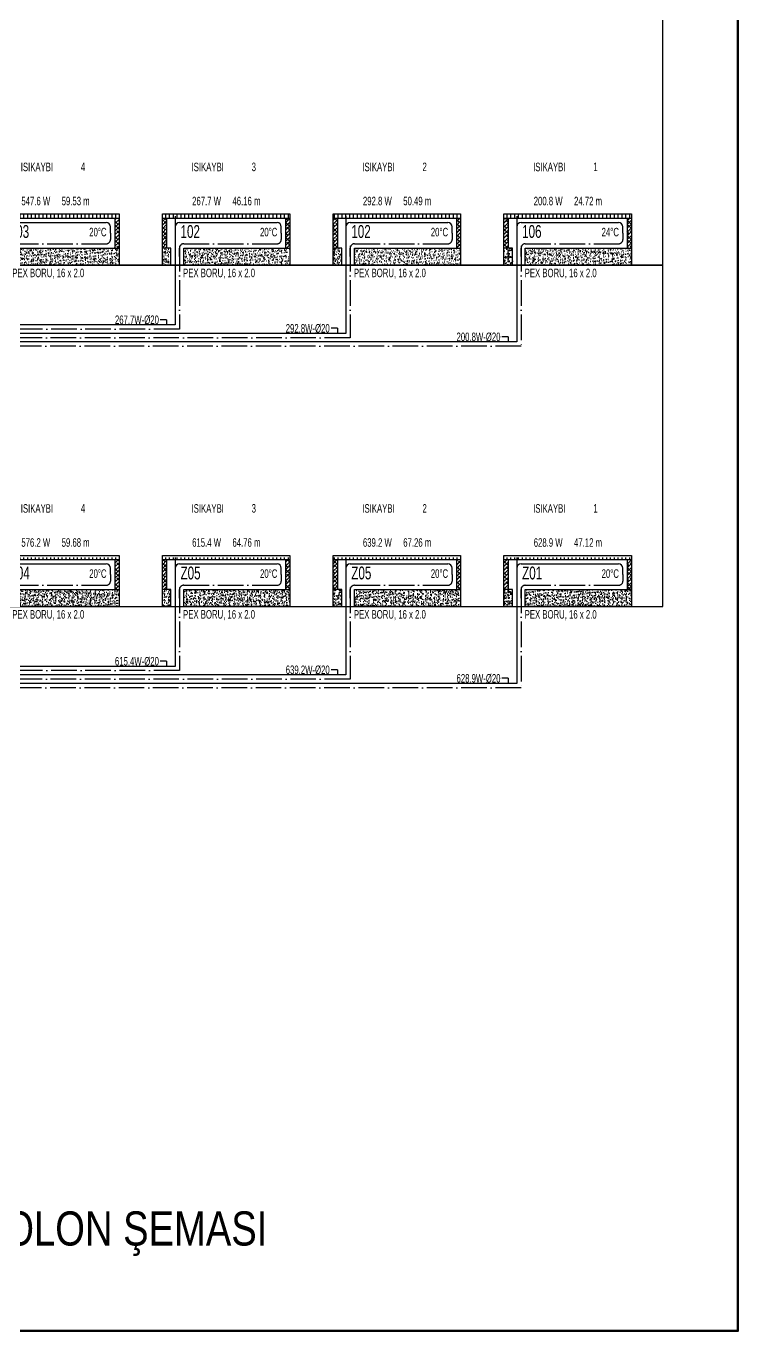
# Model space of a CAD drawing. Header units: centimetres. Extents: x 275281 to 287704, y -444050 to -441150.
# Drawn here: x 286871 to 287704, y -444050 to -442522 of the extents above; entities that cross this region are included whole.
import ezdxf
from ezdxf.enums import TextEntityAlignment as Align

# ---------------------------------------------------------------- set-up
doc = ezdxf.new("R2010")
doc.units = ezdxf.units.CM
doc.linetypes.add('ROTAS_ISITMA_DONUS', pattern=[40, 30, -5, 0, -5])
for name, color, linetype in [('ROTAS-ISITMA-CAP', 41, 'Continuous'), ('ROTAS-ISITMA-DONUS-BORU', 30, 'ROTAS_ISITMA_DONUS'), ('ROTAS-ISITMA-GIDIS-BORU', 10, 'Continuous'), ('ROTAS-ISITMA-SEMA-DETAY', 7, 'Continuous'), ('ROTAS-PAFTA-BASLIK', 7, 'Continuous'), ('ROTAS-SEMA-KAT-BANDI', 7, 'Continuous')]:
    doc.layers.add(name, color=color, linetype=linetype)
doc.layers.add('ROTAS-PAFTA', color=7, linetype='Continuous', lineweight=50)
doc.styles.add('ROTAS-YAZI', font='arial.ttf')
pattern_1 = [(50, (-135697.04, 398449.737), (7.17260183, -0.62752135), [0.75, -8.25]), (355, (-135697.04, 398449.737), (-1.38751334, 7.52192134), [0.6, -6.6]), (100.4514445, (-135696.442, 398449.6846), (5.78508847, 6.89439991), [0.63740192, -7.01142112]), (46.1842, (-135697.04, 398451.737), (10.6724133, -1.6551928), [1.125, -12.375]), (96.6356355, (-135696.15, 398451.599), (9.34661946, 9.741186), [0.95610342, -10.5171376]), (351.184164, (-135697.04, 398451.737), (9.34661945, 9.741186), [0.9, -9.9]), (21, (-135696.04, 398451.237), (5.96907052, -4.02618891), [0.75, -8.25]), (326, (-135696.04, 398451.237), (2.43315332, 7.25150045), [0.6, -6.6]), (71.4514447, (-135695.5425, 398450.9014), (8.40222377, 3.22531153), [0.6374019, -7.01142112]), (37.5, (-135697.04, 398449.737), (0.121598553, 3.328938538), [0, -6.52, 0, -6.7, 0, -6.625]), (7.5, (-135697.04, 398449.737), (2.630695374, 3.94411712), [0, -3.82, 0, -6.37, 0, -2.525]), (327.5, (-135699.27, 398449.737), (5.338224362, -0.225548717), [0, -2.5, 0, -7.8, 0, -10.35]), (317.5, (-135700.27, 398449.737), (5.831861693, 1.001049823), [0, -3.25, 0, -5.18, 0, -7.35])]
pattern_2 = [(45, (-135697.04, 398444.737), (-2.209708691, 2.209708691), []), (135, (-135697.04, 398444.737), (-6.629126074, 2.209708691), [7.8125, -4.6875])]

# ---------------------------------------------------------------- blocks, each defined once
blk = doc.blocks.new('ROTAS-YI-DEVRE-PANELI')
h = blk.add_hatch()
h.set_pattern_fill('ACAD_ISO08W100', scale=0.898129, angle=90, style=0)
h.set_pattern_definition([(90, (-135697.04, 398444.737), (-4.49064449, 3e-16), [21.55509356, -2.6943867, 5.38877339, -2.6943867])])
h.paths.add_polyline_path([(129.3, 55), (129.3, 60), (-20, 60), (-20, 55)])
h = blk.add_hatch()
h.set_pattern_fill('ANSI38', color=15, scale=25, style=0)
h.set_pattern_definition(pattern_2)
h.paths.add_polyline_path([(-20, 20), (-15, 20), (-15, 55), (-20, 55)])
h = blk.add_hatch()
h.set_pattern_fill('ANSI38', color=15, scale=25, style=0)
h.set_pattern_definition(pattern_2)
h.paths.add_polyline_path([(124.3, 20), (129.3, 20), (129.3, 55), (124.3, 55)])
h = blk.add_hatch()
h.set_pattern_fill('AR-CONC', color=15, style=0)
h.set_pattern_definition(pattern_1)
h.paths.add_polyline_path([(-20, 0), (-10, 0), (-10, 20), (-15, 20), (-20, 20)])
h = blk.add_hatch()
h.set_pattern_fill('AR-CONC', color=15, style=0)
h.set_pattern_definition(pattern_1)
h.paths.add_polyline_path([(5, 20), (5, 0), (129.3, 0), (129.3, 20)])
at = {"color": 7}
for p, q in [((-20, 55), (129.3, 55)), ((-15, 55), (-15, 20)), ((124.3, 55), (124.3, 20))]:
    blk.add_line(p, q, dxfattribs=at)
for points in [[(-10, 0), (-20, 0), (-20, 60), (129.3, 60), (129.3, 0), (5, 0), (5, 20), (129.3, 20)], [(-10, 0), (-10, 20), (-15, 20), (-20, 20)]]:
    blk.add_lwpolyline(points, dxfattribs=at)
at = {"layer": 'ROTAS-ISITMA-DONUS-BORU'}
for p, q in [((119.3, 37.5), (119.3, 30)), ((0, 10), (0, 20)), ((5, 25), (114.3, 25))]:
    blk.add_line(p, q, dxfattribs=at)
for centre, start, end in [((5, 20), 90, 180), ((114.3, 30), -90, 0)]:
    blk.add_arc(centre, 5, start, end, dxfattribs=at)
at = {"layer": 'ROTAS-ISITMA-GIDIS-BORU'}
for p, q in [((0, 50), (114.3, 50)), ((119.3, 37.5), (119.3, 45))]:
    blk.add_line(p, q, dxfattribs=at)
for centre, start, end in [((0, 45), 90, 180), ((114.3, 45), 0, 90)]:
    blk.add_arc(centre, 5, start, end, dxfattribs=at)
at = {"color": 2, "style": 'ROTAS-YAZI', "width": 0.65}
for tag, p, height in [('ISIKAYBI', (14.2, 110), 10), ('YER', (14.9, 70.1), 10), ('NO', (1.3, 31.9), 15), ('DERECE', (94.4, 33.7), 10), ('BORU', (4.3, -14.1), 10)]:
    blk.add_attdef(tag, p, '', height=height, dxfattribs=at)
for tag, p in [('NO1', (84.6, 110.1)), ('UZ', (62.1, 70.1))]:
    blk.add_attdef(tag, p, '', height=10, rotation=360, dxfattribs=at)
blk.add_attdef('MAHAL', text='', height=10, dxfattribs=at).set_placement((15, 95), align=Align.MIDDLE_LEFT)
blk = doc.blocks.new('ROTAS-YI-HAT-ETIKETI')
at = {"color": 41}
for q in [(-7.5, 6), (0, 0)]:
    blk.add_line((0, 6), q, dxfattribs=at)
at = {"color": 41, "style": 'ROTAS-YAZI', "width": 0.65}
blk.add_attdef('CAP', (-60.5, 1), '', height=10, dxfattribs=at)

msp = doc.modelspace()

# ---------------------------------------------------------------- linework, layer by layer
at = {"layer": 'ROTAS-ISITMA-DONUS-BORU'}
for points in [[(287450.3, -442779.1), (287450.3, -442896.6), (285770.3, -442896.6), (285770.3, -442782)], [(287250.3, -442779.1), (287250.3, -442886.6), (285780.3, -442886.6), (285780.3, -442782)], [(287050.3, -442779.1), (287050.3, -442876.6), (285790.3, -442876.6), (285790.3, -442782)], [(287450.3, -443179.1), (287450.3, -443296.6), (285770.3, -443296.6), (285770.3, -443182)], [(287250.3, -443179.1), (287250.3, -443286.6), (285780.3, -443286.6), (285780.3, -443182)], [(287050.3, -443179.1), (287050.3, -443276.6), (285790.3, -443276.6), (285790.3, -443182)]]:
    msp.add_lwpolyline(points, dxfattribs=at)
at = {"layer": 'ROTAS-ISITMA-GIDIS-BORU'}
for points in [[(287445.3, -442744.1), (287445.3, -442891.6), (285775.3, -442891.6), (285775.3, -442782)], [(287245.3, -442744.1), (287245.3, -442881.6), (285785.3, -442881.6), (285785.3, -442782)], [(287045.3, -442744.1), (287045.3, -442871.6), (285795.3, -442871.6), (285795.3, -442782)], [(287445.3, -443144.1), (287445.3, -443291.6), (285775.3, -443291.6), (285775.3, -443182)], [(287245.3, -443144.1), (287245.3, -443281.6), (285785.3, -443281.6), (285785.3, -443182)], [(287045.3, -443144.1), (287045.3, -443271.6), (285795.3, -443271.6), (285795.3, -443182)]]:
    msp.add_lwpolyline(points, dxfattribs=at)
at = {"layer": 'ROTAS-PAFTA'}
msp.add_lwpolyline([(281611.9, -444050), (287704.3, -444050), (287704.3, -441150), (281611.9, -441150)], close=True, dxfattribs=at)
at = {"layer": 'ROTAS-SEMA-KAT-BANDI', "color": 7}
for points in [[(281676.3, -442801.6), (287616.3, -442801.6), (287616.3, -442401.6), (281676.3, -442401.6)], [(281676.3, -443201.6), (287616.3, -443201.6), (287616.3, -442801.6), (281676.3, -442801.6)]]:
    msp.add_lwpolyline(points, close=True, dxfattribs=at)

# ---------------------------------------------------------------- block references
at = {"layer": 'ROTAS-ISITMA-CAP'}
for p, values in [((287035.3, -442871.6), {'CAP': '267.7W-%%C20'}), ((287235.3, -442881.6), {'CAP': '292.8W-%%C20'}), ((287435.3, -442891.6), {'CAP': '200.8W-%%C20'}), ((287035.3, -443271.6), {'CAP': '615.4W-%%C20'}), ((287235.3, -443281.6), {'CAP': '639.2W-%%C20'}), ((287435.3, -443291.6), {'CAP': '628.9W-%%C20'})]:
    msp.add_blockref('ROTAS-YI-HAT-ETIKETI', p, dxfattribs=at).add_auto_attribs(values)
at = {"layer": 'ROTAS-ISITMA-SEMA-DETAY'}
for p, values in [((286850.3, -442801.6), {'NO': '103', 'DERECE': '20%%DC', 'UZ': '59.53 m', 'NO1': '4', 'BORU': 'PEX BORU, 16 x 2.0', 'YER': '547.6 W', 'ISIKAYBI': 'ISIKAYBI'}), ((287050.3, -442801.6), {'NO': '102', 'DERECE': '20%%DC', 'UZ': '46.16 m', 'NO1': '3', 'BORU': 'PEX BORU, 16 x 2.0', 'YER': '267.7 W', 'ISIKAYBI': 'ISIKAYBI'}), ((287250.3, -442801.6), {'NO': '102', 'DERECE': '20%%DC', 'UZ': '50.49 m', 'NO1': '2', 'BORU': 'PEX BORU, 16 x 2.0', 'YER': '292.8 W', 'ISIKAYBI': 'ISIKAYBI'}), ((287450.3, -442801.6), {'NO': '106', 'DERECE': '24%%DC', 'UZ': '24.72 m', 'NO1': '1', 'BORU': 'PEX BORU, 16 x 2.0', 'YER': '200.8 W', 'ISIKAYBI': 'ISIKAYBI'}), ((286850.3, -443201.6), {'NO': 'Z04', 'DERECE': '20%%DC', 'UZ': '59.68 m', 'NO1': '4', 'BORU': 'PEX BORU, 16 x 2.0', 'YER': '576.2 W', 'ISIKAYBI': 'ISIKAYBI'}), ((287050.3, -443201.6), {'NO': 'Z05', 'DERECE': '20%%DC', 'UZ': '64.76 m', 'NO1': '3', 'BORU': 'PEX BORU, 16 x 2.0', 'YER': '615.4 W', 'ISIKAYBI': 'ISIKAYBI'}), ((287250.3, -443201.6), {'NO': 'Z05', 'DERECE': '20%%DC', 'UZ': '67.26 m', 'NO1': '2', 'BORU': 'PEX BORU, 16 x 2.0', 'YER': '639.2 W', 'ISIKAYBI': 'ISIKAYBI'}), ((287450.3, -443201.6), {'NO': 'Z01', 'DERECE': '20%%DC', 'UZ': '47.12 m', 'NO1': '1', 'BORU': 'PEX BORU, 16 x 2.0', 'YER': '628.9 W', 'ISIKAYBI': 'ISIKAYBI'})]:
    msp.add_blockref('ROTAS-YI-DEVRE-PANELI', p, dxfattribs=at).add_auto_attribs(values)

# ---------------------------------------------------------------- texts
at = {"layer": 'ROTAS-PAFTA-BASLIK', "color": 7, "style": 'ROTAS-YAZI', "width": 0.8}
msp.add_text('YERDEN ISITMA KOLON ŞEMASI', height=40, dxfattribs=at).set_placement((286804.3, -443930), align=Align.MIDDLE_CENTER)

doc.saveas('drawing.dxf')
